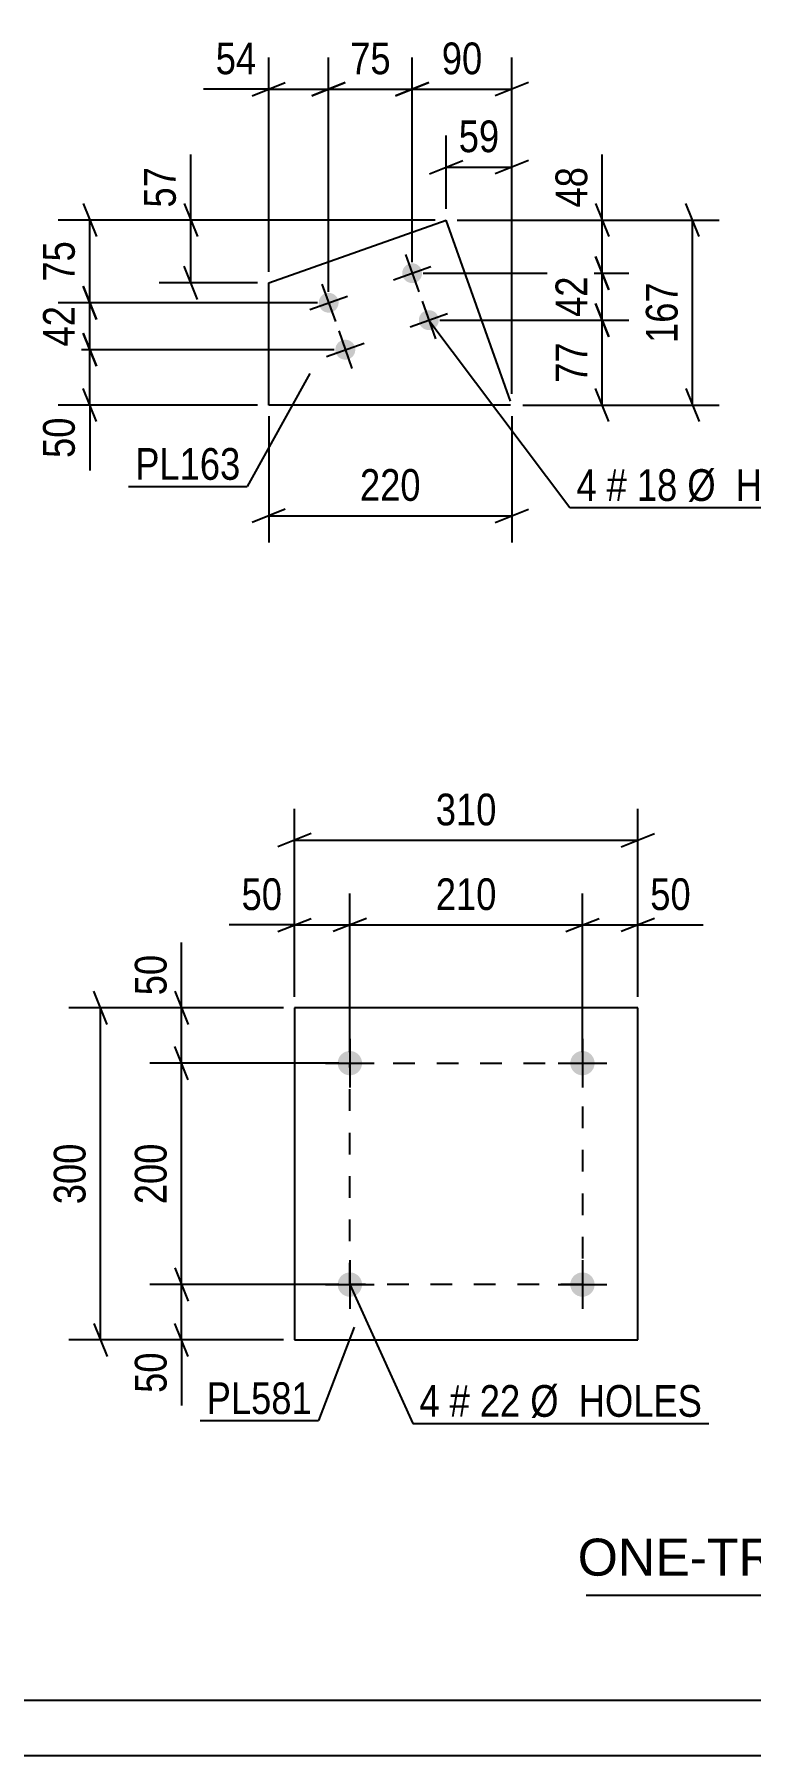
# Model space of a CAD drawing. Header units: millimetres. Extents: x 0 to 841, y 0 to 594.
# Drawn here: x 353.2 to 417.8, y 0 to 155.5 of the extents above; entities that cross this region are included whole.
import ezdxf

# ---------------------------------------------------------------- set-up
doc = ezdxf.new("R2010")
doc.units = ezdxf.units.MM
doc.linetypes.add('DXK_LINE_DOT2', pattern=[3.9198, 1.9599, -1.9599])
doc.styles.add('Arial', font='ARIAL.TTF', dxfattribs={"height": 0.2})
doc.styles.add('Arial Narrow', font='ARIALN.TTF', dxfattribs={"height": 0.2})

# ---------------------------------------------------------------- blocks, each defined once
blk = doc.blocks.new('Unknown-122569384-1133')
at = {"color": 5, "linetype": 'Continuous'}
for p, q in [((5, 5), (836, 5)), ((0, 0), (841, 0))]:
    blk.add_line(p, q, dxfattribs=at)
blk = doc.blocks.new('Bolt-122569384-2369 - 2335')
at = {"linetype": 'Continuous'}
for points in [[(382.77, 62.54, -1), (380.57, 62.54, -1)], [(403.77, 62.54, -1), (401.57, 62.54, -1)]]:
    blk.add_hatch(color=1, dxfattribs=at).paths.add_polyline_path(points)
at = {"color": 1, "linetype": 'Continuous'}
for p, q in [((381.67, 64.74), (381.67, 60.34)), ((402.67, 64.74), (402.67, 60.34)), ((379.47, 62.54), (383.87, 62.54)), ((400.47, 62.54), (404.87, 62.54))]:
    blk.add_line(p, q, dxfattribs=at)
blk = doc.blocks.new('Bolt-122569384-2374 - 2335')
at = {"linetype": 'Continuous'}
for points in [[(382.77, 42.54, -1), (380.57, 42.54, -1)], [(403.77, 42.54, -1), (401.57, 42.54, -1)]]:
    blk.add_hatch(color=1, dxfattribs=at).paths.add_polyline_path(points)
at = {"color": 1, "linetype": 'Continuous'}
for p, q in [((381.67, 44.74), (381.67, 40.34)), ((402.67, 44.74), (402.67, 40.34)), ((379.47, 42.54), (383.87, 42.54)), ((400.47, 42.54), (404.87, 42.54))]:
    blk.add_line(p, q, dxfattribs=at)
blk = doc.blocks.new('Part-122569384-2389 - 2335')
at = {"color": 2, "linetype": 'Continuous'}
for p, q in [((407.67, 67.54), (376.67, 67.54)), ((376.67, 67.54), (376.67, 37.54)), ((407.67, 37.54), (407.67, 67.54)), ((376.67, 37.54), (407.67, 37.54))]:
    blk.add_line(p, q, dxfattribs=at)
blk = doc.blocks.new('Bolt-122569384-1256 - 1220')
at = {"linetype": 'Continuous'}
for points in [[(388.14, 134.19, -1), (386.45, 133.59, -1)], [(380.6, 131.52, -1), (378.91, 130.92, -1)], [(389.65, 129.95, -1), (387.95, 129.35, -1)], [(382.11, 127.28, -1), (380.41, 126.68, -1)]]:
    blk.add_hatch(color=1, dxfattribs=at).paths.add_polyline_path(points)
at = {"color": 1, "linetype": 'Continuous'}
for p, q in [((386.69, 135.59), (387.9, 132.2)), ((385.6, 133.29), (388.99, 134.49)), ((379.15, 132.91), (380.36, 129.52)), ((378.06, 130.62), (381.45, 131.82)), ((388.2, 131.35), (389.4, 127.95)), ((387.1, 129.05), (390.49, 130.25)), ((379.56, 126.37), (382.96, 127.58)), ((380.66, 128.67), (381.86, 125.28))]:
    blk.add_line(p, q, dxfattribs=at)
blk = doc.blocks.new('Part-122569384-1271 - 1220')
at = {"color": 2, "linetype": 'Continuous'}
for p, q in [((374.34, 133.01), (390.36, 138.69)), ((396.17, 122.32), (390.36, 138.69)), ((374.34, 121.98), (374.34, 133.01)), ((396.17, 121.98), (374.34, 121.98))]:
    blk.add_line(p, q, dxfattribs=at)
blk = doc.blocks.new('Rectangle-122569384-2498 - 2335')
at = {"color": 1, "linetype": 'DXK_LINE_DOT2'}
blk.add_lwpolyline([(381.67, 62.54), (402.67, 62.54), (402.67, 42.54), (381.67, 42.54), (381.67, 62.54)], close=True, dxfattribs=at)
blk = doc.blocks.new('StraightDimension-122569384-2434 - 2335')
at = {"color": 7, "linetype": 'Continuous'}
for p, q in [((376.67, 68.54), (376.67, 85.52)), ((407.67, 68.54), (407.67, 85.52)), ((378.17, 83.27), (375.17, 82.07)), ((376.67, 82.67), (407.67, 82.67)), ((406.17, 82.07), (409.17, 83.27))]:
    blk.add_line(p, q, dxfattribs=at)
at = {"color": 0}
blk.add_wipeout([(395.51, 83.42), (395.51, 87.62), (388.83, 87.62), (388.83, 83.42)], dxfattribs=at)
at = {"color": 3, "style": 'Arial Narrow'}
blk.add_text('310', height=2.863, dxfattribs=at).set_placement((389.43, 84.02))
blk = doc.blocks.new('StraightDimension-122569384-2391 - 2335')
at = {"color": 7, "linetype": 'Continuous'}
for p, q in [((402.67, 63.54), (402.67, 77.87)), ((407.67, 68.54), (407.67, 77.87)), ((401.17, 74.42), (404.17, 75.62)), ((402.67, 75.02), (407.67, 75.02)), ((409.17, 75.62), (406.17, 74.42))]:
    blk.add_line(p, q, dxfattribs=at)
at = {"color": 0}
blk.add_wipeout([(413.05, 75.77), (413.05, 79.97), (408.19, 79.97), (408.19, 75.77)], dxfattribs=at)
at = {"color": 7, "linetype": 'Continuous'}
blk.add_line((407.67, 75.02), (413.57, 75.02), dxfattribs=at)
blk.add_line((407.67, 75.02), (413.57, 75.02), dxfattribs=at)
at = {"color": 3, "style": 'Arial Narrow'}
blk.add_text('50', height=2.863, dxfattribs=at).set_placement((408.79, 76.37))
blk = doc.blocks.new('StraightDimension-122569384-2404 - 2335')
at = {"color": 7, "linetype": 'Continuous'}
for p, q in [((381.67, 63.54), (381.67, 77.87)), ((402.67, 63.54), (402.67, 77.87)), ((383.17, 75.62), (380.17, 74.42)), ((381.67, 75.02), (402.67, 75.02)), ((401.17, 74.42), (404.17, 75.62))]:
    blk.add_line(p, q, dxfattribs=at)
at = {"color": 0}
blk.add_wipeout([(395.51, 75.77), (395.51, 79.97), (388.83, 79.97), (388.83, 75.77)], dxfattribs=at)
at = {"color": 3, "style": 'Arial Narrow'}
blk.add_text('210', height=2.863, dxfattribs=at).set_placement((389.43, 76.37))
blk = doc.blocks.new('StraightDimension-122569384-2420 - 2335')
at = {"color": 7, "linetype": 'Continuous'}
for p, q in [((376.67, 68.54), (376.67, 77.87)), ((381.67, 63.54), (381.67, 77.87)), ((375.17, 74.42), (378.17, 75.62)), ((376.67, 75.02), (381.67, 75.02)), ((383.17, 75.62), (380.17, 74.42))]:
    blk.add_line(p, q, dxfattribs=at)
at = {"color": 0}
blk.add_wipeout([(376.14, 75.77), (376.14, 79.97), (371.29, 79.97), (371.29, 75.77)], dxfattribs=at)
at = {"color": 7, "linetype": 'Continuous'}
blk.add_line((376.67, 75.02), (370.76, 75.02), dxfattribs=at)
blk.add_line((376.67, 75.02), (370.76, 75.02), dxfattribs=at)
at = {"color": 3, "style": 'Arial Narrow'}
blk.add_text('50', height=2.863, dxfattribs=at).set_placement((371.89, 76.37))
blk = doc.blocks.new('StraightDimension-122569384-2445 - 2335')
at = {"color": 7, "linetype": 'Continuous'}
for p, q in [((359.75, 66.04), (358.55, 69.04)), ((375.67, 67.54), (356.3, 67.54)), ((359.15, 37.54), (359.15, 67.54)), ((358.55, 39.04), (359.75, 36.04)), ((375.67, 37.54), (356.3, 37.54))]:
    blk.add_line(p, q, dxfattribs=at)
at = {"color": 0}
blk.add_wipeout([(358.4, 55.88), (354.2, 55.88), (354.2, 49.2), (358.4, 49.2)], dxfattribs=at)
at = {"color": 3, "style": 'Arial Narrow'}
blk.add_text('300', height=2.863, rotation=90.0002, dxfattribs=at).set_placement((357.8, 49.8))
blk = doc.blocks.new('StraightDimension-122569384-2456 - 2335')
at = {"color": 7, "linetype": 'Continuous'}
for p, q in [((365.87, 44.04), (367.07, 41.04)), ((380.67, 42.54), (363.62, 42.54)), ((366.47, 37.54), (366.47, 42.54)), ((367.07, 36.04), (365.87, 39.04)), ((375.67, 37.54), (363.62, 37.54))]:
    blk.add_line(p, q, dxfattribs=at)
at = {"color": 0}
blk.add_wipeout([(365.72, 37.02), (361.52, 37.02), (361.52, 32.16), (365.72, 32.16)], dxfattribs=at)
at = {"color": 7, "linetype": 'Continuous'}
blk.add_line((366.47, 37.54), (366.47, 31.63), dxfattribs=at)
blk.add_line((366.47, 37.54), (366.47, 31.63), dxfattribs=at)
at = {"color": 3, "style": 'Arial Narrow'}
blk.add_text('50', height=2.863, rotation=90.0002, dxfattribs=at).set_placement((365.12, 32.76))
blk = doc.blocks.new('StraightDimension-122569384-2469 - 2335')
at = {"color": 7, "linetype": 'Continuous'}
for p, q in [((367.07, 61.04), (365.87, 64.04)), ((380.67, 62.54), (363.62, 62.54)), ((366.47, 42.54), (366.47, 62.54)), ((365.87, 44.04), (367.07, 41.04)), ((380.67, 42.54), (363.62, 42.54))]:
    blk.add_line(p, q, dxfattribs=at)
at = {"color": 0}
blk.add_wipeout([(365.72, 55.88), (361.52, 55.88), (361.52, 49.2), (365.72, 49.2)], dxfattribs=at)
at = {"color": 3, "style": 'Arial Narrow'}
blk.add_text('200', height=2.863, rotation=90.0002, dxfattribs=at).set_placement((365.12, 49.8))
blk = doc.blocks.new('StraightDimension-122569384-2485 - 2335')
at = {"color": 7, "linetype": 'Continuous'}
for p, q in [((365.87, 69.04), (367.07, 66.04)), ((375.67, 67.54), (363.62, 67.54)), ((366.47, 62.54), (366.47, 67.54)), ((367.07, 61.04), (365.87, 64.04)), ((380.67, 62.54), (363.62, 62.54))]:
    blk.add_line(p, q, dxfattribs=at)
at = {"color": 0}
blk.add_wipeout([(365.72, 72.92), (361.52, 72.92), (361.52, 68.07), (365.72, 68.07)], dxfattribs=at)
at = {"color": 7, "linetype": 'Continuous'}
blk.add_line((366.47, 67.54), (366.47, 73.45), dxfattribs=at)
blk.add_line((366.47, 67.54), (366.47, 73.45), dxfattribs=at)
at = {"color": 3, "style": 'Arial Narrow'}
blk.add_text('50', height=2.863, rotation=90.0002, dxfattribs=at).set_placement((365.12, 68.67))
blk = doc.blocks.new('StraightDimension-122569384-1285 - 1220')
at = {"color": 7, "linetype": 'Continuous'}
for p, q in [((403.85, 140.19), (405.05, 137.19)), ((391.36, 138.69), (406.85, 138.69)), ((404.45, 133.89), (404.45, 138.69)), ((405.05, 132.39), (403.85, 135.39)), ((388.29, 133.89), (406.85, 133.89))]:
    blk.add_line(p, q, dxfattribs=at)
at = {"color": 0}
blk.add_wipeout([(403.7, 144.08), (399.5, 144.08), (399.5, 139.22), (403.7, 139.22)], dxfattribs=at)
at = {"color": 7, "linetype": 'Continuous'}
blk.add_line((404.45, 138.69), (404.45, 144.6), dxfattribs=at)
blk.add_line((404.45, 138.69), (404.45, 144.6), dxfattribs=at)
at = {"color": 3, "style": 'Arial Narrow'}
blk.add_text('48', height=2.863, rotation=90.0002, dxfattribs=at).set_placement((403.1, 139.82))
blk = doc.blocks.new('StraightDimension-122569384-1364 - 1220')
at = {"color": 7, "linetype": 'Continuous'}
for p, q in [((413.21, 137.19), (412.01, 140.19)), ((391.36, 138.69), (415.01, 138.69)), ((412.61, 121.98), (412.61, 138.69)), ((412.01, 123.48), (413.21, 120.48)), ((397.29, 121.98), (415.01, 121.98))]:
    blk.add_line(p, q, dxfattribs=at)
at = {"color": 0}
blk.add_wipeout([(411.86, 133.68), (407.66, 133.68), (407.66, 126.99), (411.86, 126.99)], dxfattribs=at)
at = {"color": 3, "style": 'Arial Narrow'}
blk.add_text('167', height=2.863, rotation=90.0002, dxfattribs=at).set_placement((411.26, 127.59))
blk = doc.blocks.new('StraightDimension-122569384-1300 - 1220')
at = {"color": 7, "linetype": 'Continuous'}
for p, q in [((403.85, 135.39), (405.05, 132.39)), ((388.29, 133.89), (406.85, 133.89)), ((404.45, 129.65), (404.45, 133.89)), ((405.05, 128.15), (403.85, 131.15)), ((389.8, 129.65), (406.85, 129.65))]:
    blk.add_line(p, q, dxfattribs=at)
at = {"color": 0}
blk.add_wipeout([(403.7, 134.2), (399.5, 134.2), (399.5, 129.34), (403.7, 129.34)], dxfattribs=at)
at = {"color": 3, "style": 'Arial Narrow'}
blk.add_text('42', height=2.863, rotation=90.0002, dxfattribs=at).set_placement((403.1, 129.94))
blk = doc.blocks.new('StraightDimension-122569384-1380 - 1220')
at = {"color": 7, "linetype": 'Continuous'}
for p, q in [((374.34, 120.98), (374.34, 109.58)), ((396.29, 120.98), (396.29, 109.58)), ((375.84, 112.58), (372.84, 111.38)), ((374.34, 111.98), (396.29, 111.98)), ((394.79, 111.38), (397.79, 112.58))]:
    blk.add_line(p, q, dxfattribs=at)
at = {"color": 0}
blk.add_wipeout([(388.66, 112.73), (388.66, 116.93), (381.98, 116.93), (381.98, 112.73)], dxfattribs=at)
at = {"color": 3, "style": 'Arial Narrow'}
blk.add_text('220', height=2.863, dxfattribs=at).set_placement((382.58, 113.33))
blk = doc.blocks.new('StraightDimension-122569384-1273 - 1220')
at = {"color": 7, "linetype": 'Continuous'}
for p, q in [((403.85, 131.15), (405.05, 128.15)), ((389.8, 129.65), (406.85, 129.65)), ((404.45, 121.98), (404.45, 129.65)), ((405.05, 120.48), (403.85, 123.48)), ((397.29, 121.98), (406.85, 121.98))]:
    blk.add_line(p, q, dxfattribs=at)
at = {"color": 0}
blk.add_wipeout([(403.7, 128.24), (399.5, 128.24), (399.5, 123.39), (403.7, 123.39)], dxfattribs=at)
at = {"color": 3, "style": 'Arial Narrow'}
blk.add_text('77', height=2.863, rotation=90.0002, dxfattribs=at).set_placement((403.1, 123.99))
blk = doc.blocks.new('StraightDimension-122569384-1310 - 1220')
at = {"color": 7, "linetype": 'Continuous'}
for p, q in [((357.58, 128.48), (358.78, 125.48)), ((380.26, 126.98), (355.33, 126.98)), ((358.18, 121.98), (358.18, 126.98)), ((358.78, 120.48), (357.58, 123.48)), ((373.34, 121.98), (355.33, 121.98))]:
    blk.add_line(p, q, dxfattribs=at)
at = {"color": 0}
blk.add_wipeout([(357.43, 121.45), (353.23, 121.45), (353.23, 116.6), (357.43, 116.6)], dxfattribs=at)
at = {"color": 7, "linetype": 'Continuous'}
blk.add_line((358.18, 121.98), (358.18, 116.07), dxfattribs=at)
blk.add_line((358.18, 121.98), (358.18, 116.07), dxfattribs=at)
at = {"color": 3, "style": 'Arial Narrow'}
blk.add_text('50', height=2.863, rotation=90.0002, dxfattribs=at).set_placement((356.83, 117.2))
blk = doc.blocks.new('StraightDimension-122569384-1317 - 1220')
at = {"color": 7, "linetype": 'Continuous'}
for p, q in [((357.58, 132.72), (358.78, 129.72)), ((378.75, 131.22), (355.33, 131.22)), ((358.18, 126.98), (358.18, 131.22)), ((358.78, 125.48), (357.58, 128.48)), ((380.26, 126.98), (355.33, 126.98))]:
    blk.add_line(p, q, dxfattribs=at)
at = {"color": 0}
blk.add_wipeout([(357.43, 131.52), (353.23, 131.52), (353.23, 126.67), (357.43, 126.67)], dxfattribs=at)
at = {"color": 3, "style": 'Arial Narrow'}
blk.add_text('42', height=2.863, rotation=90.0002, dxfattribs=at).set_placement((356.83, 127.27))
blk = doc.blocks.new('StraightDimension-122569384-1325 - 1220')
at = {"color": 7, "linetype": 'Continuous'}
for p, q in [((357.58, 140.19), (358.78, 137.19)), ((389.36, 138.69), (355.33, 138.69)), ((358.18, 131.22), (358.18, 138.69)), ((358.78, 129.72), (357.58, 132.72)), ((378.75, 131.22), (355.33, 131.22))]:
    blk.add_line(p, q, dxfattribs=at)
at = {"color": 0}
blk.add_wipeout([(357.43, 137.38), (353.23, 137.38), (353.23, 132.53), (357.43, 132.53)], dxfattribs=at)
at = {"color": 3, "style": 'Arial Narrow'}
blk.add_text('75', height=2.863, rotation=90.0002, dxfattribs=at).set_placement((356.83, 133.13))
blk = doc.blocks.new('StraightDimension-122569384-1334 - 1220')
at = {"color": 7, "linetype": 'Continuous'}
for p, q in [((374.34, 134.01), (374.34, 153.36)), ((379.75, 132.22), (379.75, 153.36)), ((372.84, 149.91), (375.84, 151.11)), ((381.25, 151.11), (378.25, 149.91)), ((374.34, 150.51), (379.75, 150.51))]:
    blk.add_line(p, q, dxfattribs=at)
at = {"color": 0}
blk.add_wipeout([(373.82, 151.26), (373.82, 155.46), (368.96, 155.46), (368.96, 151.26)], dxfattribs=at)
at = {"color": 7, "linetype": 'Continuous'}
blk.add_line((374.34, 150.51), (368.44, 150.51), dxfattribs=at)
blk.add_line((374.34, 150.51), (368.44, 150.51), dxfattribs=at)
at = {"color": 3, "style": 'Arial Narrow'}
blk.add_text('54', height=2.863, dxfattribs=at).set_placement((369.56, 151.86))
blk = doc.blocks.new('StraightDimension-122569384-1345 - 1220')
at = {"color": 7, "linetype": 'Continuous'}
for p, q in [((379.75, 132.22), (379.75, 153.36)), ((387.29, 134.89), (387.29, 153.36)), ((378.25, 149.91), (381.25, 151.11)), ((388.79, 151.11), (385.79, 149.91)), ((379.75, 150.51), (387.29, 150.51))]:
    blk.add_line(p, q, dxfattribs=at)
at = {"color": 0}
blk.add_wipeout([(385.95, 151.26), (385.95, 155.46), (381.1, 155.46), (381.1, 151.26)], dxfattribs=at)
at = {"color": 3, "style": 'Arial Narrow'}
blk.add_text('75', height=2.863, dxfattribs=at).set_placement((381.7, 151.86))
blk = doc.blocks.new('StraightDimension-122569384-1355 - 1220')
at = {"color": 7, "linetype": 'Continuous'}
for p, q in [((387.29, 134.89), (387.29, 153.36)), ((396.29, 122.98), (396.29, 153.36)), ((385.79, 149.91), (388.79, 151.11)), ((397.79, 151.11), (394.79, 149.91)), ((387.29, 150.51), (396.29, 150.51))]:
    blk.add_line(p, q, dxfattribs=at)
at = {"color": 0}
blk.add_wipeout([(394.22, 151.26), (394.22, 155.46), (389.37, 155.46), (389.37, 151.26)], dxfattribs=at)
at = {"color": 3, "style": 'Arial Narrow'}
blk.add_text('90', height=2.863, dxfattribs=at).set_placement((389.97, 151.86))
blk = doc.blocks.new('StraightDimension-122569384-1371 - 1220')
at = {"color": 7, "linetype": 'Continuous'}
for p, q in [((366.7, 140.19), (367.9, 137.19)), ((389.36, 138.69), (364.45, 138.69)), ((367.3, 133.01), (367.3, 138.69)), ((367.9, 131.51), (366.7, 134.51)), ((373.34, 133.01), (364.45, 133.01))]:
    blk.add_line(p, q, dxfattribs=at)
at = {"color": 0}
blk.add_wipeout([(366.55, 144.08), (362.35, 144.08), (362.35, 139.22), (366.55, 139.22)], dxfattribs=at)
at = {"color": 7, "linetype": 'Continuous'}
blk.add_line((367.3, 138.69), (367.3, 144.6), dxfattribs=at)
blk.add_line((367.3, 138.69), (367.3, 144.6), dxfattribs=at)
at = {"color": 3, "style": 'Arial Narrow'}
blk.add_text('57', height=2.863, rotation=90.0002, dxfattribs=at).set_placement((365.95, 139.82))
blk = doc.blocks.new('StraightDimension-122569384-1385 - 1220')
at = {"color": 7, "linetype": 'Continuous'}
for p, q in [((390.36, 139.69), (390.36, 146.32)), ((396.29, 122.98), (396.29, 146.32)), ((388.86, 142.87), (391.86, 144.07)), ((390.36, 143.47), (396.29, 143.47)), ((397.79, 144.07), (394.79, 142.87))]:
    blk.add_line(p, q, dxfattribs=at)
at = {"color": 0}
blk.add_wipeout([(395.76, 144.22), (395.76, 148.42), (390.9, 148.42), (390.9, 144.22)], dxfattribs=at)
at = {"color": 3, "style": 'Arial Narrow'}
blk.add_text('59', height=2.863, dxfattribs=at).set_placement((391.5, 144.82))
blk = doc.blocks.new('Unknown-122569384-23011')
at = {"color": 7, "linetype": 'Continuous'}
blk.add_line((403, 14.5), (473, 14.5), dxfattribs=at)
at = {"color": 7, "style": 'Arial'}
blk.add_text('ONE-TRUSS MARKED AS TR491', height=3.3428, dxfattribs=at).set_placement((402.24, 16.25))
blk = doc.blocks.new('Mark-122569384-2385 - 2335')
at = {"color": 0}
blk.add_wipeout([(378.25, 30.85), (378.25, 33.85), (368.74, 33.85), (368.74, 30.85)], dxfattribs=at)
blk.add_wipeout([(378.25, 30.85), (378.25, 33.85), (368.74, 33.85), (368.74, 30.85)], dxfattribs=at)
at = {"color": 30, "linetype": 'Continuous'}
for p in [(382.06, 38.69), (368.14, 30.25)]:
    blk.add_line(p, (378.85, 30.25), dxfattribs=at)
at = {"color": 3, "style": 'Arial Narrow'}
blk.add_text('PL581', height=2.863, dxfattribs=at).set_placement((368.74, 30.85))
blk = doc.blocks.new('MarkSet-122569384-2546 - 2335')
at = {"color": 0}
for points in [[(389.77, 30.6), (389.77, 33.6), (387.95, 33.6), (387.95, 30.6)], [(392.5, 30.6), (392.5, 33.6), (390.67, 33.6), (390.67, 30.6)], [(397.06, 30.6), (397.06, 33.6), (393.4, 33.6), (393.4, 30.6)], [(413.49, 30.6), (413.49, 33.6), (397.96, 33.6), (397.96, 30.6)]]:
    blk.add_wipeout(points, dxfattribs=at)
for points in [[(389.77, 30.6), (389.77, 33.6), (387.95, 33.6), (387.95, 30.6)], [(392.5, 30.6), (392.5, 33.6), (390.67, 33.6), (390.67, 30.6)], [(397.06, 30.6), (397.06, 33.6), (393.4, 33.6), (393.4, 30.6)], [(413.49, 30.6), (413.49, 33.6), (397.96, 33.6), (397.96, 30.6)]]:
    blk.add_wipeout(points, dxfattribs=at)
at = {"color": 7, "linetype": 'Continuous'}
for p, q in [((381.67, 42.54), (387.35, 30)), ((387.35, 30), (414.09, 30))]:
    blk.add_line(p, q, dxfattribs=at)
at = {"color": 3, "style": 'Arial Narrow'}
for s, height, p in [('4', 2.86, (387.95, 30.6)), ('#', 2.86, (390.67, 30.6)), ('22', 2.863, (393.4, 30.6)), ('Ø  HOLES', 2.863, (397.96, 30.6))]:
    blk.add_text(s, height=height, dxfattribs=at).set_placement(p)
blk = doc.blocks.new('Mark-122569384-1267 - 1220')
at = {"color": 0}
blk.add_wipeout([(371.8, 115.23), (371.8, 118.23), (362.29, 118.23), (362.29, 115.23)], dxfattribs=at)
blk.add_wipeout([(371.8, 115.23), (371.8, 118.23), (362.29, 118.23), (362.29, 115.23)], dxfattribs=at)
at = {"color": 30, "linetype": 'Continuous'}
for p in [(378.07, 124.83), (361.69, 114.63)]:
    blk.add_line(p, (372.4, 114.63), dxfattribs=at)
at = {"color": 3, "style": 'Arial Narrow'}
blk.add_text('PL163', height=2.863, dxfattribs=at).set_placement((362.29, 115.23))
blk = doc.blocks.new('Mark-122569384-1251 - 1220')
at = {"color": 0}
for points in [[(403.95, 113.32), (403.95, 116.32), (402.13, 116.32), (402.13, 113.32)], [(406.68, 113.32), (406.68, 116.32), (404.85, 116.32), (404.85, 113.32)], [(411.24, 113.32), (411.24, 116.32), (407.58, 116.32), (407.58, 113.32)], [(427.67, 113.32), (427.67, 116.32), (412.14, 116.32), (412.14, 113.32)]]:
    blk.add_wipeout(points, dxfattribs=at)
for points in [[(403.95, 113.32), (403.95, 116.32), (402.13, 116.32), (402.13, 113.32)], [(406.68, 113.32), (406.68, 116.32), (404.85, 116.32), (404.85, 113.32)], [(411.24, 113.32), (411.24, 116.32), (407.58, 116.32), (407.58, 113.32)], [(427.67, 113.32), (427.67, 116.32), (412.14, 116.32), (412.14, 113.32)]]:
    blk.add_wipeout(points, dxfattribs=at)
at = {"color": 7, "linetype": 'Continuous'}
for p, q in [((388.8, 129.65), (401.53, 112.72)), ((401.53, 112.72), (428.27, 112.72))]:
    blk.add_line(p, q, dxfattribs=at)
at = {"color": 3, "style": 'Arial Narrow'}
for s, height, p in [('4', 2.86, (402.13, 113.32)), ('#', 2.86, (404.85, 113.32)), ('18', 2.863, (407.58, 113.32)), ('Ø  HOLES', 2.863, (412.14, 113.32))]:
    blk.add_text(s, height=height, dxfattribs=at).set_placement(p)

msp = doc.modelspace()

# ---------------------------------------------------------------- block references
for name in ['Unknown-122569384-1133', 'Part-122569384-1271 - 1220', 'Bolt-122569384-1256 - 1220', 'Part-122569384-2389 - 2335', 'Bolt-122569384-2369 - 2335', 'Rectangle-122569384-2498 - 2335', 'Bolt-122569384-2374 - 2335', 'Unknown-122569384-23011']:
    msp.add_blockref(name, (0, 0))

# ---------------------------------------------------------------- next in the draw order: block references
for name in ['StraightDimension-122569384-1285 - 1220', 'StraightDimension-122569384-2434 - 2335']:
    msp.add_blockref(name, (0, 0))

# ---------------------------------------------------------------- next in the draw order: block references
for name in ['StraightDimension-122569384-1364 - 1220', 'StraightDimension-122569384-2391 - 2335']:
    msp.add_blockref(name, (0, 0))

# ---------------------------------------------------------------- next in the draw order: block references
for name in ['StraightDimension-122569384-1300 - 1220', 'StraightDimension-122569384-1380 - 1220', 'StraightDimension-122569384-2404 - 2335']:
    msp.add_blockref(name, (0, 0))

# ---------------------------------------------------------------- next in the draw order: block references
for name in ['StraightDimension-122569384-1273 - 1220', 'StraightDimension-122569384-1310 - 1220', 'StraightDimension-122569384-2420 - 2335']:
    msp.add_blockref(name, (0, 0))

# ---------------------------------------------------------------- next in the draw order: block references
for name in ['StraightDimension-122569384-1317 - 1220', 'StraightDimension-122569384-2445 - 2335']:
    msp.add_blockref(name, (0, 0))

# ---------------------------------------------------------------- next in the draw order: block references
for name in ['StraightDimension-122569384-1325 - 1220', 'Mark-122569384-1267 - 1220', 'StraightDimension-122569384-2456 - 2335']:
    msp.add_blockref(name, (0, 0))

# ---------------------------------------------------------------- next in the draw order: block references
for name in ['StraightDimension-122569384-1334 - 1220', 'StraightDimension-122569384-2469 - 2335', 'Mark-122569384-2385 - 2335']:
    msp.add_blockref(name, (0, 0))

# ---------------------------------------------------------------- next in the draw order: block references
for name in ['StraightDimension-122569384-1345 - 1220', 'StraightDimension-122569384-2485 - 2335', 'MarkSet-122569384-2546 - 2335']:
    msp.add_blockref(name, (0, 0))

# ---------------------------------------------------------------- next in the draw order: block references
msp.add_blockref('StraightDimension-122569384-1355 - 1220', (0, 0))

# ---------------------------------------------------------------- next in the draw order: block references
msp.add_blockref('StraightDimension-122569384-1371 - 1220', (0, 0))

# ---------------------------------------------------------------- next in the draw order: block references
msp.add_blockref('StraightDimension-122569384-1385 - 1220', (0, 0))

# ---------------------------------------------------------------- next in the draw order: block references
msp.add_blockref('Mark-122569384-1251 - 1220', (0, 0))

doc.saveas('drawing.dxf')
